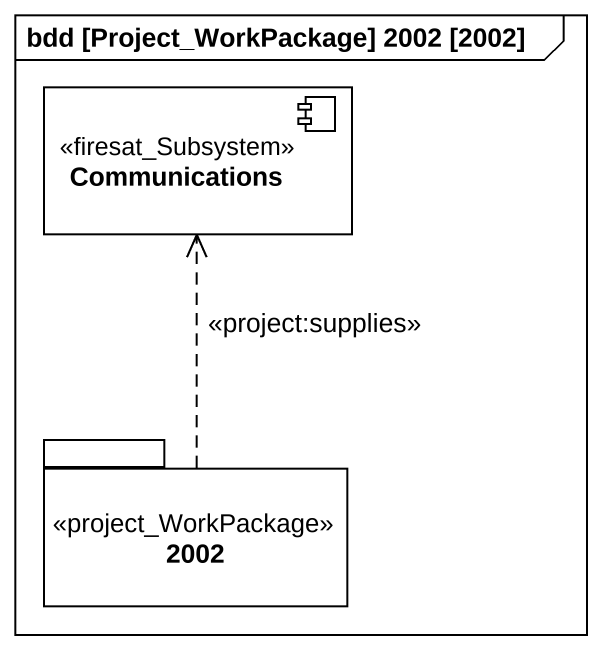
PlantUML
@startuml
mainframe bdd [Project_WorkPackage] 2002 [2002]
component Communications <<firesat_Subsystem>>
package "2002" as p2002 <<project_WorkPackage>> {
}
p2002 .up.> Communications : <<project:supplies>>
@enduml
